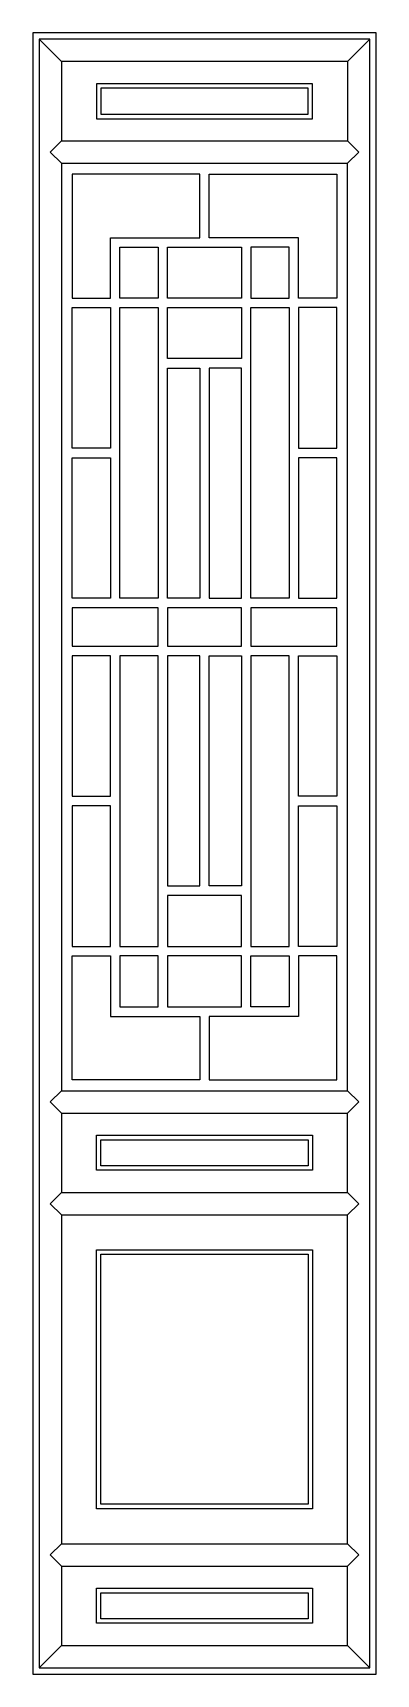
# Model space of a CAD drawing. Header units: metres. Extents: x -3375 to -2835, y 0 to 2580.
import ezdxf

# ---------------------------------------------------------------- set-up
doc = ezdxf.new("R2010")
doc.units = ezdxf.units.M
for name, color, linetype in [('3', 3, 'Continuous'), ('4', 4, 'Continuous'), ('7', 7, 'Continuous')]:
    doc.layers.add(name, color=color, linetype=linetype)

msp = doc.modelspace()

# ---------------------------------------------------------------- linework, layer by layer
at = {"layer": '3'}
for p, q in [((-3364.78, 2570), (-3329.78, 2535)), ((-2879.78, 2535), (-2844.78, 2570)), ((-3329.78, 2410), (-3347.28, 2392.5)), ((-2879.78, 2410), (-2862.28, 2392.5)), ((-3347.28, 2392.5), (-3329.78, 2375)), ((-2879.78, 2375), (-2862.28, 2392.5)), ((-3112.28, 2258), (-3112.28, 2358)), ((-3097.28, 2258), (-3097.28, 2358)), ((-3252.78, 2258), (-3112.28, 2258)), ((-3252.78, 2163), (-3252.78, 2258)), ((-2956.78, 2258), (-3097.28, 2258)), ((-2956.78, 2163), (-2956.78, 2258)), ((-3312.78, 2163), (-3252.78, 2163)), ((-3312.78, 2148), (-3252.78, 2148)), ((-3252.78, 2148), (-3252.78, 1927)), ((-2896.78, 2163), (-2956.78, 2163)), ((-2956.78, 2148), (-2956.78, 1927)), ((-2896.78, 2148), (-2956.78, 2148)), ((-3252.78, 1927), (-3312.78, 1927)), ((-3312.78, 1912), (-3252.78, 1912)), ((-3252.78, 1912), (-3252.78, 1691.31)), ((-2956.78, 1927), (-2896.78, 1927)), ((-2956.78, 1912), (-2956.78, 1691.31)), ((-2896.78, 1912), (-2956.78, 1912)), ((-3252.78, 1691.31), (-3312.78, 1691.31)), ((-2956.78, 1691.31), (-2896.78, 1691.31)), ((-3177.78, 1676.31), (-3312.78, 1676.31)), ((-3252.78, 1676.31), (-3252.78, 1676.31)), ((-3177.78, 1615.69), (-3177.78, 1676.31)), ((-2896.78, 1676.31), (-3031.78, 1676.31)), ((-3031.78, 1676.31), (-3031.78, 1615.69)), ((-3312.78, 1615.69), (-3177.78, 1615.69)), ((-3252.78, 1600.69), (-3312.78, 1600.69)), ((-3252.78, 1380), (-3252.78, 1600.69)), ((-3031.78, 1615.69), (-2896.78, 1615.69)), ((-2956.78, 1380), (-2956.78, 1600.69)), ((-2956.78, 1600.69), (-2896.78, 1600.69)), ((-3312.78, 1380), (-3252.78, 1380)), ((-2896.78, 1380), (-2956.78, 1380)), ((-3252.78, 1365), (-3312.78, 1365)), ((-3252.78, 1144), (-3252.78, 1365)), ((-2956.78, 1144), (-2956.78, 1365)), ((-2956.78, 1365), (-2896.78, 1365)), ((-3312.78, 1144), (-3252.78, 1144)), ((-2896.78, 1144), (-2956.78, 1144)), ((-3312.78, 1129), (-3252.78, 1129)), ((-3252.78, 1129), (-3252.78, 1034)), ((-2896.78, 1129), (-2956.78, 1129)), ((-2956.78, 1129), (-2956.78, 1034)), ((-3252.78, 1034), (-3112.28, 1034)), ((-3112.28, 1034), (-3112.28, 934)), ((-3097.28, 1034), (-3097.28, 934)), ((-2956.78, 1034), (-3097.28, 1034)), ((-3347.28, 899.5), (-3329.78, 917)), ((-2879.78, 917), (-2862.28, 899.5)), ((-3329.78, 882), (-3347.28, 899.5)), ((-2879.78, 882), (-2862.28, 899.5)), ((-3347.28, 739.5), (-3329.78, 757)), ((-2879.78, 757), (-2862.28, 739.5)), ((-3329.78, 722), (-3347.28, 739.5)), ((-2879.78, 722), (-2862.28, 739.5)), ((-3347.28, 187.5), (-3329.78, 205)), ((-3329.78, 170), (-3347.28, 187.5)), ((-2879.78, 205), (-2862.28, 187.5)), ((-2879.78, 170), (-2862.28, 187.5)), ((-3364.78, 10), (-3329.78, 45)), ((-2879.78, 45), (-2844.78, 10))]:
    msp.add_line(p, q, dxfattribs=at)
for points in [[(-3364.78, 10), (-2844.78, 10), (-2844.78, 2570), (-3364.78, 2570)], [(-3274.78, 2445), (-2934.78, 2445), (-2934.78, 2500), (-3274.78, 2500)], [(-3267.78, 2452), (-2941.78, 2452), (-2941.78, 2493), (-3267.78, 2493)], [(-3177.78, 2163), (-3237.78, 2163), (-3237.78, 2243), (-3177.78, 2243)], [(-3162.78, 2163), (-3162.78, 2243), (-3046.78, 2243), (-3046.78, 2163)], [(-2971.78, 2163), (-2971.78, 2243), (-3031.78, 2243), (-3031.78, 2163)], [(-3237.78, 2148), (-3177.78, 2148), (-3177.78, 1691.31), (-3237.78, 1691.31)], [(-3046.78, 2148), (-3046.78, 2068), (-3162.78, 2068), (-3162.78, 2148)], [(-3031.78, 2148), (-2971.78, 2148), (-2971.78, 1691.31), (-3031.78, 1691.31)], [(-3162.78, 2053), (-3112.28, 2053), (-3112.28, 1691.31), (-3162.78, 1691.31)], [(-3046.78, 1691.31), (-3046.78, 2053), (-3097.28, 2053), (-3097.28, 1691.31)], [(-3046.78, 1615.69), (-3046.78, 1676.31), (-3162.78, 1676.31), (-3162.78, 1615.69)], [(-3237.78, 1144), (-3177.78, 1144), (-3177.78, 1600.69), (-3237.78, 1600.69)], [(-3162.78, 1239), (-3112.28, 1239), (-3112.28, 1600.69), (-3162.78, 1600.69)], [(-3046.78, 1600.69), (-3046.78, 1239), (-3097.28, 1239), (-3097.28, 1600.69)], [(-3031.78, 1144), (-2971.78, 1144), (-2971.78, 1600.69), (-3031.78, 1600.69)], [(-3046.78, 1144), (-3046.78, 1224), (-3162.78, 1224), (-3162.78, 1144)], [(-3177.78, 1129), (-3237.78, 1129), (-3237.78, 1049), (-3177.78, 1049)], [(-3162.78, 1129), (-3162.78, 1049), (-3046.78, 1049), (-3046.78, 1129)], [(-2971.78, 1129), (-2971.78, 1049), (-3031.78, 1049), (-3031.78, 1129)], [(-3274.78, 847), (-2934.78, 847), (-2934.78, 792), (-3274.78, 792)], [(-3267.78, 840), (-2941.78, 840), (-2941.78, 799), (-3267.78, 799)], [(-3274.78, 667), (-2934.78, 667), (-2934.78, 260), (-3274.78, 260)], [(-3267.78, 660), (-2941.78, 660), (-2941.78, 267), (-3267.78, 267)], [(-3274.78, 135), (-2934.78, 135), (-2934.78, 80), (-3274.78, 80)], [(-3267.78, 128), (-2941.78, 128), (-2941.78, 87), (-3267.78, 87)]]:
    msp.add_lwpolyline(points, close=True, dxfattribs=at)
at = {"layer": '4'}
msp.add_lwpolyline([(-3374.78, 0), (-2834.78, 0), (-2834.78, 2580), (-3374.78, 2580)], close=True, dxfattribs=at)
at = {"layer": '7'}
for p, q in [((-2879.78, 2535), (-3329.78, 2535)), ((-3329.78, 2535), (-3329.78, 2410)), ((-2879.78, 2535), (-2879.78, 2410)), ((-3329.78, 2410), (-2879.78, 2410)), ((-3329.78, 2375), (-3329.78, 917)), ((-3329.78, 2375), (-2879.78, 2375)), ((-2879.78, 917), (-2879.78, 2375)), ((-3312.78, 2358), (-3312.78, 2163)), ((-3112.28, 2358), (-3312.78, 2358)), ((-3097.28, 2358), (-2896.78, 2358)), ((-2896.78, 2358), (-2896.78, 2163)), ((-3312.78, 1927), (-3312.78, 2148)), ((-2896.78, 1927), (-2896.78, 2148)), ((-3312.78, 1691.31), (-3312.78, 1912)), ((-2896.78, 1691.31), (-2896.78, 1912)), ((-3312.78, 1676.31), (-3312.78, 1615.69)), ((-2896.78, 1615.69), (-2896.78, 1676.31)), ((-3312.78, 1600.69), (-3312.78, 1380)), ((-2896.78, 1600.69), (-2896.78, 1380)), ((-3312.78, 1365), (-3312.78, 1144)), ((-2896.78, 1365), (-2896.78, 1144)), ((-3312.78, 934), (-3312.78, 1129)), ((-2896.78, 934), (-2896.78, 1129)), ((-3112.28, 934), (-3312.78, 934)), ((-3097.28, 934), (-2896.78, 934)), ((-3329.78, 917), (-2879.78, 917)), ((-3329.78, 882), (-2879.78, 882)), ((-3329.78, 882), (-3329.78, 757)), ((-2879.78, 757), (-2879.78, 882)), ((-3329.78, 757), (-2879.78, 757)), ((-3329.78, 722), (-3329.78, 205)), ((-3329.78, 722), (-2879.78, 722)), ((-2879.78, 205), (-2879.78, 722)), ((-3329.78, 205), (-2879.78, 205)), ((-3329.78, 170), (-3329.78, 45)), ((-3329.78, 170), (-2879.78, 170)), ((-2879.78, 45), (-2879.78, 170)), ((-3329.78, 45), (-2879.78, 45))]:
    msp.add_line(p, q, dxfattribs=at)

doc.saveas('drawing.dxf')
